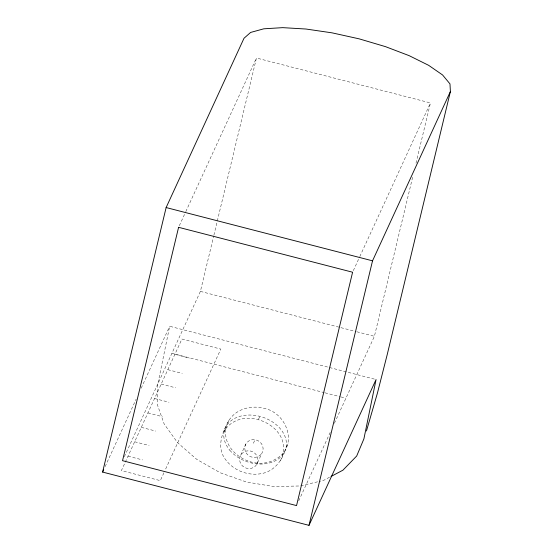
<?xml version="1.0" encoding="UTF-8"?>
<svg xmlns="http://www.w3.org/2000/svg" width="553" height="553" viewBox="0 0 553 553"><rect width="100%" height="100%" fill="white"/><g stroke="black" fill="none" stroke-linecap="round" stroke-linejoin="round"><path stroke-width="0.41" stroke-dasharray="2.77 2.07" d="M228.914 420.425C214.364 447.246 250.668 472.718 274.475 459.778C299.422 447.681 287.774 412.628 263.608 408.211C250.972 405.01 236.076 408.971 228.914 420.425C222.209 432.218 216.133 447.418 225.562 459.619C233.739 470.776 248.394 476.223 261.908 473.534C273.942 471.218 281.885 460.974 285.383 449.789M374.388 379.109L169.667 326.27L157.508 385.593L157.322 404.561L164.186 424.047L177.624 442.732L196.723 459.343L220.184 472.739L246.403 482.009L273.604 486.522L299.92 485.976M124.342 456.764L200.4 291.39L213.707 235.986M213.907 235.143L256.454 58.017L430.462 102.934L415.745 164.213M334.399 423.301L374.409 336.307L412.925 175.965M280.253 460.932C297.742 427.587 242.262 401.43 223.792 431.568M179.31 225.742L185.435 212.414M185.794 211.633L256.454 58.017M105.125 466.587L136.135 399.169M141.181 388.199L169.667 326.27M163.909 472.815L160.308 480.64L121.397 470.596L181.909 339.044L220.82 349.088L165.354 469.677M224.145 431.554L226.191 427.116M240.693 455.243L245.843 444.052M258.486 419.361L259.855 416.368M253.398 443.264L255.106 439.545M256.889 464.154A9.242 8.827 24.7 0 0 248.477 450.799A9.242 8.827 24.7 0 0 241.018 464.147A9.242 8.827 24.7 0 0 256.889 464.154L262.039 452.962A9.242 8.827 24.7 0 0 253.62 439.607A9.242 8.827 24.7 0 0 246.161 452.955A9.242 8.827 24.7 0 0 262.039 452.962M353.319 270.659L359.45 257.332M359.809 256.551L430.462 102.934M286.067 447.543L288.106 443.098M298.71 500.894L330.431 431.928M329.519 477.26L323.56 480.405L319.489 481.366M300.735 485.79L318.673 481.559M200.4 291.39L340.109 327.452M340.945 327.666L356.008 331.558M356.844 331.772L374.409 336.307M171.921 353.305L324.182 392.609M325.019 392.824L340.081 396.708M340.918 396.93L345.936 398.222M174.866 354.355L189.313 358.081M167.822 369.667L182.269 373.393M161.186 384.086L175.64 387.812M154.557 398.506L169.004 402.231M147.928 412.925L162.375 416.651M141.292 427.345L155.739 431.07M134.662 441.757L149.11 445.49M128.026 456.177L142.474 459.909M229.854 450.287A32.026 23.592 17.9 0 0 283.779 453.266A32.026 23.592 17.9 0 0 251.684 415.089A32.026 23.592 17.9 0 0 229.854 450.287"/><path stroke-width="0.83" d="M331.012 476.479L342.922 470.188L356.685 456.018L363.902 438.868L376.061 379.545L308.996 525.35L102.602 472.075L166.135 207.555L244.004 38.268L250.62 32.433L263.816 28.811L282.701 27.65L305.975 29.026L332.063 32.848L359.18 38.855L385.476 46.639L409.172 55.666L428.637 65.323L442.559 74.945L449.976 83.89L450.398 91.542L387.176 354.763L377.423 393.114L366.452 430.981M308.996 525.35L372.528 260.829L450.398 91.542M102.602 472.075L103.688 469.725M166.135 207.555L372.528 260.829M178.591 227.311L122.538 460.684L296.546 505.594L352.6 272.221L178.591 227.311"/></g></svg>
